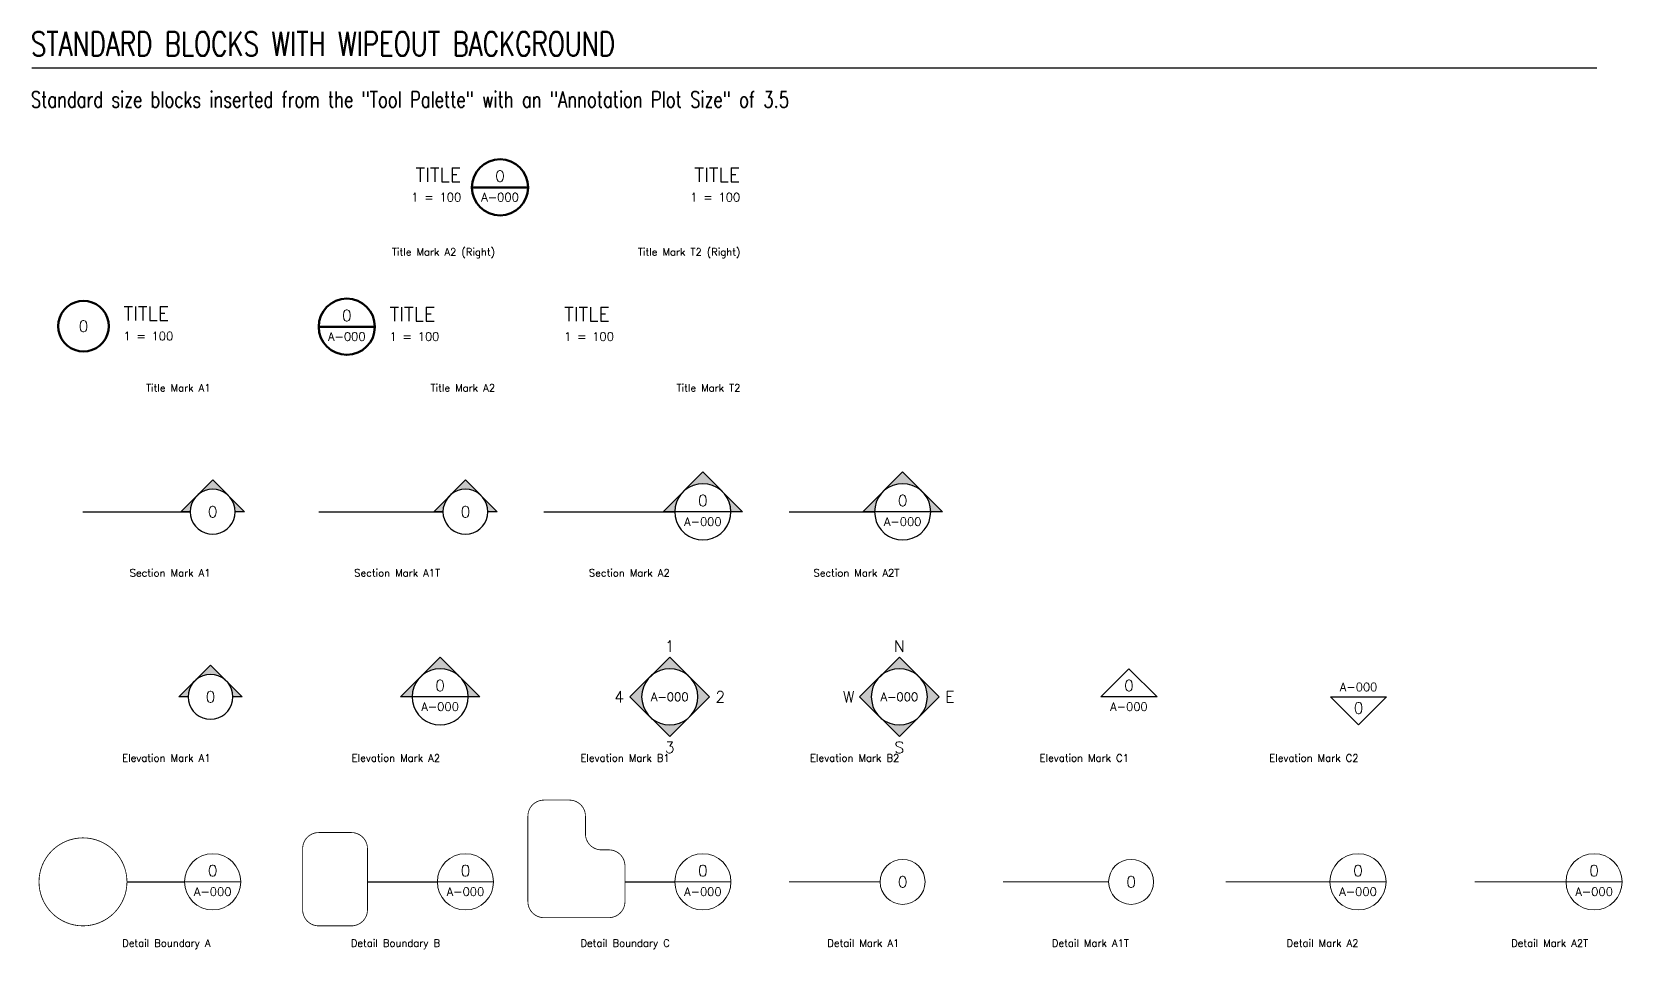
# Model space of a CAD drawing. Header units: millimetres. Extents: x -1452 to 198559, y -2095 to 85627.
# Drawn here: x 52644 to 102191, y 34068 to 62627 of the extents above; entities that cross this region are included whole.
import ezdxf
from ezdxf.enums import TextEntityAlignment as Align

# ---------------------------------------------------------------- set-up
doc = ezdxf.new("R2010")
doc.units = ezdxf.units.MM
doc.header["$LTSCALE"] = 0.5
doc.set_wipeout_variables(frame=1)
doc.linetypes.add('DASHED2', pattern=[9.525, 6.35, -3.175])
for name, color, linetype, lineweight in [('A010G', 213, 'Continuous', 50), ('A050A', 151, 'Continuous', 25), ('A060A', 191, 'Continuous', 25), ('Aec-Detail-Marks', 150, 'Continuous', 18)]:
    doc.layers.add(name, color=color, linetype=linetype, lineweight=lineweight)
doc.styles.add('Arch-Dim', font='romans.shx', dxfattribs={"width": 0.75})
doc.styles.add('RomanS', font='romans.shx')
doc.dimstyles.new('Aec-Arch-M-100', dxfattribs={"dimscale": 100, "dimtxt": 2.5, "dimasz": 1.5, "dimexe": 1.5, "dimexo": 1.5, "dimgap": 0.8, "dimtad": 1, "dimdec": 0, "dimzin": 3, "dimdsep": 46, "dimtxsty": 'Arch-Dim', "dimblk": 'ARCHTICK', "dimcen": 2.5, "dimazin": 2, "dimtfac": 0.75, "dimtdec": 0, "dimtix": 1, "dimtmove": 2, "dimatfit": 2, "dimfxl": 1, "dimtolj": 1, "dimtzin": 0, "dimarcsym": 0})

# ---------------------------------------------------------------- blocks, each defined once
blk = doc.blocks.new('_ArchTick')
at = {"color": 0, "linetype": 'ByBlock', "const_width": 0.15}
blk.add_lwpolyline([(-0.5, -0.5), (0.5, 0.5)], dxfattribs=at)
blk = doc.blocks.new('Anno_Detail_A2_wo')
at = {"color": 0, "linetype": 'ByBlock', "lineweight": -2}
blk.add_line((2.5, 0), (-2.5, 0), dxfattribs=at)
blk.add_circle((0, 0), 2.5, dxfattribs=at)
at = {"color": 0, "linetype": 'ByBlock', "lineweight": -2, "style": 'RomanS'}
blk.add_attdef('NUMBER', text='', height=1, dxfattribs=at).set_placement((0, 0.5), align=Align.CENTER)
blk.add_attdef('SHEET', text='', height=0.75, dxfattribs=at).set_placement((0, -0.5), align=Align.TOP_CENTER)
blk = doc.blocks.new('Anno_Detail_A1_wo')
at = {"color": 0, "linetype": 'ByBlock', "lineweight": -2}
blk.add_circle((0, 0), 2, dxfattribs=at)
at = {"color": 0, "linetype": 'ByBlock', "lineweight": -2, "style": 'RomanS'}
blk.add_attdef('NUMBER', text='', height=1, dxfattribs=at).set_placement((0, 0), align=Align.MIDDLE)
blk = doc.blocks.new('*U58')
at = {"layer": 'Aec-Detail-Marks'}
blk.add_lwpolyline([(0, 0, 0.0591, 0.0591, 0), (0, 0.16, 0, 0, 0)], format="xyseb", dxfattribs=at)
blk = doc.blocks.new('*U59')
at = {"layer": 'Aec-Detail-Marks'}
blk.add_lwpolyline([(0, 0, 0.0591, 0.0591, 0), (0, 0.16, 0, 0, 0)], format="xyseb", dxfattribs=at)
blk = doc.blocks.new('Anno_Elevation_A1_wo')
blk.add_wipeout([(2, 0), (1.97, 0.35), (1.88, 0.68), (1.73, 1), (1.53, 1.29), (1.29, 1.53), (1, 1.73), (0.68, 1.88), (0.35, 1.97), (0, 2), (-0.35, 1.97), (-0.68, 1.88), (-1, 1.73), (-1.29, 1.53), (-1.53, 1.29), (-1.73, 1), (-1.88, 0.68), (-1.97, 0.35), (-2, 0), (-1.97, -0.35), (-1.88, -0.68), (-1.73, -1), (-1.53, -1.29), (-1.29, -1.53), (-1, -1.73), (-0.68, -1.88), (-0.35, -1.97), (0, -2), (0.35, -1.97), (0.68, -1.88), (1, -1.73), (1.29, -1.53), (1.53, -1.29), (1.73, -1), (1.88, -0.68), (1.97, -0.35)])
blk.add_lwpolyline([(2, 0), (1.97, 0.35), (1.88, 0.68), (1.73, 1), (1.53, 1.29), (1.29, 1.53), (1, 1.73), (0.68, 1.88), (0.35, 1.97), (0, 2), (-0.35, 1.97), (-0.68, 1.88), (-1, 1.73), (-1.29, 1.53), (-1.53, 1.29), (-1.73, 1), (-1.88, 0.68), (-1.97, 0.35), (-2, 0), (-1.97, -0.35), (-1.88, -0.68), (-1.73, -1), (-1.53, -1.29), (-1.29, -1.53), (-1, -1.73), (-0.68, -1.88), (-0.35, -1.97), (0, -2), (0.35, -1.97), (0.68, -1.88), (1, -1.73), (1.29, -1.53), (1.53, -1.29), (1.73, -1), (1.88, -0.68), (1.97, -0.35)], close=True)
at = {"color": 0, "linetype": 'ByBlock', "lineweight": -2, "style": 'RomanS'}
blk.add_attdef('NUMBER', text='', height=1, dxfattribs=at).set_placement((0, 0), align=Align.MIDDLE)
blk = doc.blocks.new('Anno_Arrow_A1')
at = {"linetype": 'ByBlock', "lineweight": -2}
h = blk.add_hatch(color=0, dxfattribs=at)
h.paths.add_polyline_path([(-1.41, 1.41), (-2.83, 0), (-2, 0, -0.198912)])
h.paths.add_polyline_path([(0, 2.83), (-1.41, 1.41, -0.414214), (1.41, 1.41)])
h.paths.add_polyline_path([(1.9, 0.93), (1.8, 0.88, -0.114349), (2, 0), (2.83, 0)])
h.paths.add_polyline_path([(1.41, 1.41, -0.082683), (1.8, 0.88), (1.9, 0.93)])
at = {"color": 0, "linetype": 'ByBlock', "lineweight": -2}
blk.add_lwpolyline([(-2, 0), (-2.83, 0), (0, 2.83), (2.83, 0), (2, 0)], dxfattribs=at)
blk = doc.blocks.new('Anno_Elevation_A2_wo')
blk.add_wipeout([(2.5, 0), (2.46, 0.43), (2.35, 0.86), (2.17, 1.25), (1.92, 1.61), (1.61, 1.92), (1.25, 2.17), (0.86, 2.35), (0.43, 2.46), (0, 2.5), (-0.43, 2.46), (-0.86, 2.35), (-1.25, 2.17), (-1.61, 1.92), (-1.92, 1.61), (-2.17, 1.25), (-2.35, 0.86), (-2.46, 0.43), (-2.5, 0), (-2.46, -0.43), (-2.35, -0.86), (-2.17, -1.25), (-1.92, -1.61), (-1.61, -1.92), (-1.25, -2.17), (-0.86, -2.35), (-0.43, -2.46), (0, -2.5), (0.43, -2.46), (0.86, -2.35), (1.25, -2.17), (1.61, -1.92), (1.92, -1.61), (2.17, -1.25), (2.35, -0.86), (2.46, -0.43)])
at = {"color": 0, "linetype": 'ByBlock', "lineweight": -2}
blk.add_line((2.5, 0), (-2.5, 0), dxfattribs=at)
blk.add_lwpolyline([(2.5, 0), (2.46, 0.43), (2.35, 0.86), (2.17, 1.25), (1.92, 1.61), (1.61, 1.92), (1.25, 2.17), (0.86, 2.35), (0.43, 2.46), (0, 2.5), (-0.43, 2.46), (-0.86, 2.35), (-1.25, 2.17), (-1.61, 1.92), (-1.92, 1.61), (-2.17, 1.25), (-2.35, 0.86), (-2.46, 0.43), (-2.5, 0), (-2.46, -0.43), (-2.35, -0.86), (-2.17, -1.25), (-1.92, -1.61), (-1.61, -1.92), (-1.25, -2.17), (-0.86, -2.35), (-0.43, -2.46), (0, -2.5), (0.43, -2.46), (0.86, -2.35), (1.25, -2.17), (1.61, -1.92), (1.92, -1.61), (2.17, -1.25), (2.35, -0.86), (2.46, -0.43)], close=True)
at = {"color": 0, "linetype": 'ByBlock', "lineweight": -2, "style": 'RomanS'}
blk.add_attdef('NUMBER', text='', height=1, dxfattribs=at).set_placement((0, 0.5), align=Align.CENTER)
blk.add_attdef('SHEET', text='', height=0.75, dxfattribs=at).set_placement((0, -0.5), align=Align.TOP_CENTER)
blk = doc.blocks.new('Anno_Arrow_A2')
at = {"linetype": 'ByBlock', "lineweight": -2}
h = blk.add_hatch(color=0, dxfattribs=at)
h.paths.add_polyline_path([(-1.77, 1.77), (-3.54, 0), (-2.5, 0, -0.198912)])
h.paths.add_polyline_path([(0, 3.54), (-1.77, 1.77, -0.414214), (1.77, 1.77)])
h.paths.add_polyline_path([(2.37, 1.16), (2.25, 1.1, -0.114349), (2.5, 0), (3.54, 0)])
h.paths.add_polyline_path([(1.77, 1.77, -0.082683), (2.25, 1.1), (2.37, 1.16)])
at = {"color": 0, "linetype": 'ByBlock', "lineweight": -2}
blk.add_lwpolyline([(-2.5, 0), (-3.54, 0), (0, 3.54), (3.54, 0), (2.5, 0)], dxfattribs=at)
blk = doc.blocks.new('Anno_Elevation_B1_wo')
blk.add_wipeout([(2.5, 0), (2.46, 0.43), (2.35, 0.86), (2.17, 1.25), (1.92, 1.61), (1.61, 1.92), (1.25, 2.17), (0.86, 2.35), (0.43, 2.46), (0, 2.5), (-0.43, 2.46), (-0.86, 2.35), (-1.25, 2.17), (-1.61, 1.92), (-1.92, 1.61), (-2.17, 1.25), (-2.35, 0.86), (-2.46, 0.43), (-2.5, 0), (-2.46, -0.43), (-2.35, -0.86), (-2.17, -1.25), (-1.92, -1.61), (-1.61, -1.92), (-1.25, -2.17), (-0.86, -2.35), (-0.43, -2.46), (0, -2.5), (0.43, -2.46), (0.86, -2.35), (1.25, -2.17), (1.61, -1.92), (1.92, -1.61), (2.17, -1.25), (2.35, -0.86), (2.46, -0.43)])
at = {"color": 0, "linetype": 'ByBlock', "lineweight": -2}
blk.add_lwpolyline([(-3.54, 0), (0, 3.54), (3.54, 0), (0, -3.54)], close=True, dxfattribs=at)
blk.add_lwpolyline([(2.5, 0), (2.46, 0.43), (2.35, 0.86), (2.17, 1.25), (1.92, 1.61), (1.61, 1.92), (1.25, 2.17), (0.86, 2.35), (0.43, 2.46), (0, 2.5), (-0.43, 2.46), (-0.86, 2.35), (-1.25, 2.17), (-1.61, 1.92), (-1.92, 1.61), (-2.17, 1.25), (-2.35, 0.86), (-2.46, 0.43), (-2.5, 0), (-2.46, -0.43), (-2.35, -0.86), (-2.17, -1.25), (-1.92, -1.61), (-1.61, -1.92), (-1.25, -2.17), (-0.86, -2.35), (-0.43, -2.46), (0, -2.5), (0.43, -2.46), (0.86, -2.35), (1.25, -2.17), (1.61, -1.92), (1.92, -1.61), (2.17, -1.25), (2.35, -0.86), (2.46, -0.43)], close=True)
at = {"color": 0, "linetype": 'ByBlock', "lineweight": -2, "style": 'RomanS'}
blk.add_attdef('SHEET', text='', height=0.75, dxfattribs=at).set_placement((0, 0), align=Align.MIDDLE)
blk = doc.blocks.new('Anno_Arrow_1234')
at = {"linetype": 'ByBlock', "lineweight": -2}
blk.add_hatch(color=0, dxfattribs=at).paths.add_polyline_path([(0, 3.54), (-1.77, 1.77, -0.198912), (0, 2.5, -0.198912), (1.77, 1.77)])
at = {"color": 0, "linetype": 'ByBlock', "lineweight": -2, "style": 'RomanS'}
blk.add_attdef('NUMBER', text='', height=1, dxfattribs=at).set_placement((0, 4.5), align=Align.MIDDLE)
blk = doc.blocks.new('Anno_Arrow_NESW')
at = {"linetype": 'ByBlock', "lineweight": -2}
blk.add_hatch(color=0, dxfattribs=at).paths.add_polyline_path([(0, 3.54), (-1.77, 1.77, -0.198912), (0, 2.5, -0.198912), (1.77, 1.77)])
at = {"color": 0, "linetype": 'ByBlock', "lineweight": -2, "style": 'RomanS'}
blk.add_attdef('NUMBER', text='', height=1, dxfattribs=at).set_placement((0, 4.5), align=Align.MIDDLE)
blk = doc.blocks.new('Anno_Elevation_C1_wo')
at = {"color": 0, "linetype": 'ByBlock'}
blk.add_wipeout([(0, 0), (-2.5, 0), (0, 2.5), (2.5, 0)], dxfattribs=at)
at = {"color": 0, "linetype": 'ByBlock', "lineweight": -2}
blk.add_lwpolyline([(0, 0), (-2.5, 0), (0, 2.5), (2.5, 0), (0, 0)], close=True, dxfattribs=at)
at = {"color": 0, "linetype": 'ByBlock', "lineweight": -2, "style": 'RomanS'}
blk.add_attdef('NUMBER', text='', height=1, dxfattribs=at).set_placement((0, 0.5), align=Align.CENTER)
blk.add_attdef('SHEET', text='', height=0.75, dxfattribs=at).set_placement((0, -0.5), align=Align.TOP_CENTER)
blk = doc.blocks.new('Anno_Elevation_C2_wo')
at = {"color": 0, "linetype": 'ByBlock', "lineweight": -2}
blk.add_lwpolyline([(0, 0), (-2.5, 0), (0, 2.5), (2.5, 0), (0, 0)], close=True, dxfattribs=at)
at = {"color": 0, "linetype": 'ByBlock', "lineweight": -2, "style": 'RomanS'}
blk.add_attdef('NUMBER', text='', height=1, rotation=180, dxfattribs=at).set_placement((0, 0.5), align=Align.TOP_CENTER)
blk.add_attdef('SHEET', text='', height=0.75, rotation=180, dxfattribs=at).set_placement((0, -0.5), align=Align.CENTER)
blk = doc.blocks.new('Anno_Section_A1_wo')
blk.add_wipeout([(2, 0), (1.97, 0.35), (1.88, 0.68), (1.73, 1), (1.53, 1.29), (1.29, 1.53), (1, 1.73), (0.68, 1.88), (0.35, 1.97), (0, 2), (-0.35, 1.97), (-0.68, 1.88), (-1, 1.73), (-1.29, 1.53), (-1.53, 1.29), (-1.73, 1), (-1.88, 0.68), (-1.97, 0.35), (-2, 0), (-1.97, -0.35), (-1.88, -0.68), (-1.73, -1), (-1.53, -1.29), (-1.29, -1.53), (-1, -1.73), (-0.68, -1.88), (-0.35, -1.97), (0, -2), (0.35, -1.97), (0.68, -1.88), (1, -1.73), (1.29, -1.53), (1.53, -1.29), (1.73, -1), (1.88, -0.68), (1.97, -0.35)])
blk.add_lwpolyline([(2, 0), (1.97, 0.35), (1.88, 0.68), (1.73, 1), (1.53, 1.29), (1.29, 1.53), (1, 1.73), (0.68, 1.88), (0.35, 1.97), (0, 2), (-0.35, 1.97), (-0.68, 1.88), (-1, 1.73), (-1.29, 1.53), (-1.53, 1.29), (-1.73, 1), (-1.88, 0.68), (-1.97, 0.35), (-2, 0), (-1.97, -0.35), (-1.88, -0.68), (-1.73, -1), (-1.53, -1.29), (-1.29, -1.53), (-1, -1.73), (-0.68, -1.88), (-0.35, -1.97), (0, -2), (0.35, -1.97), (0.68, -1.88), (1, -1.73), (1.29, -1.53), (1.53, -1.29), (1.73, -1), (1.88, -0.68), (1.97, -0.35)], close=True)
at = {"color": 0, "linetype": 'ByBlock', "lineweight": -2, "style": 'RomanS'}
blk.add_attdef('NUMBER', text='', height=1, dxfattribs=at).set_placement((0, 0), align=Align.MIDDLE)
blk = doc.blocks.new('*U60')
at = {"layer": 'A060A'}
blk.add_lwpolyline([(0, 0, 0.0591, 0.0591, 0), (0, 0.16, 0, 0, 0)], format="xyseb", dxfattribs=at)
blk = doc.blocks.new('Anno_Section_A2_wo')
blk.add_wipeout([(2.5, 0), (2.46, 0.43), (2.35, 0.86), (2.17, 1.25), (1.92, 1.61), (1.61, 1.92), (1.25, 2.17), (0.86, 2.35), (0.43, 2.46), (0, 2.5), (-0.43, 2.46), (-0.86, 2.35), (-1.25, 2.17), (-1.61, 1.92), (-1.92, 1.61), (-2.17, 1.25), (-2.35, 0.86), (-2.46, 0.43), (-2.5, 0), (-2.46, -0.43), (-2.35, -0.86), (-2.17, -1.25), (-1.92, -1.61), (-1.61, -1.92), (-1.25, -2.17), (-0.86, -2.35), (-0.43, -2.46), (0, -2.5), (0.43, -2.46), (0.86, -2.35), (1.25, -2.17), (1.61, -1.92), (1.92, -1.61), (2.17, -1.25), (2.35, -0.86), (2.46, -0.43)])
at = {"color": 0, "linetype": 'ByBlock', "lineweight": -2}
blk.add_line((2.5, 0), (-2.5, 0), dxfattribs=at)
blk.add_lwpolyline([(2.5, 0), (2.46, 0.43), (2.35, 0.86), (2.17, 1.25), (1.92, 1.61), (1.61, 1.92), (1.25, 2.17), (0.86, 2.35), (0.43, 2.46), (0, 2.5), (-0.43, 2.46), (-0.86, 2.35), (-1.25, 2.17), (-1.61, 1.92), (-1.92, 1.61), (-2.17, 1.25), (-2.35, 0.86), (-2.46, 0.43), (-2.5, 0), (-2.46, -0.43), (-2.35, -0.86), (-2.17, -1.25), (-1.92, -1.61), (-1.61, -1.92), (-1.25, -2.17), (-0.86, -2.35), (-0.43, -2.46), (0, -2.5), (0.43, -2.46), (0.86, -2.35), (1.25, -2.17), (1.61, -1.92), (1.92, -1.61), (2.17, -1.25), (2.35, -0.86), (2.46, -0.43)], close=True)
at = {"color": 0, "linetype": 'ByBlock', "lineweight": -2, "style": 'RomanS'}
blk.add_attdef('NUMBER', text='', height=1, dxfattribs=at).set_placement((0, 0.5), align=Align.CENTER)
blk.add_attdef('SHEET', text='', height=0.75, dxfattribs=at).set_placement((0, -0.5), align=Align.TOP_CENTER)
blk = doc.blocks.new('*U61')
at = {"layer": 'A060A'}
blk.add_lwpolyline([(0, 0, 0.0591, 0.0591, 0), (0, 0.16, 0, 0, 0)], format="xyseb", dxfattribs=at)
blk = doc.blocks.new('*U62')
at = {"layer": 'A010G'}
blk.add_lwpolyline([(7.88, 0, 0.0197, 0.0197, 0), (40.25, 0, 0.000197, 0.000197, 0)], format="xyseb", dxfattribs=at)
blk = doc.blocks.new('Anno_Title_A1_wo')
blk.add_wipeout([(2.25, 0), (2.22, 0.39), (2.11, 0.77), (1.95, 1.12), (1.72, 1.45), (1.45, 1.72), (1.12, 1.95), (0.77, 2.11), (0.39, 2.22), (0, 2.25), (-0.39, 2.22), (-0.77, 2.11), (-1.13, 1.95), (-1.45, 1.72), (-1.72, 1.45), (-1.95, 1.12), (-2.11, 0.77), (-2.22, 0.39), (-2.25, 0), (-2.22, -0.39), (-2.11, -0.77), (-1.95, -1.13), (-1.72, -1.45), (-1.45, -1.72), (-1.13, -1.95), (-0.77, -2.11), (-0.39, -2.22), (0, -2.25), (0.39, -2.22), (0.77, -2.11), (1.12, -1.95), (1.45, -1.72), (1.72, -1.45), (1.95, -1.13), (2.11, -0.77), (2.22, -0.39)])
blk.add_lwpolyline([(2.25, 0), (2.22, 0.39), (2.11, 0.77), (1.95, 1.12), (1.72, 1.45), (1.45, 1.72), (1.12, 1.95), (0.77, 2.11), (0.39, 2.22), (0, 2.25), (-0.39, 2.22), (-0.77, 2.11), (-1.13, 1.95), (-1.45, 1.72), (-1.72, 1.45), (-1.95, 1.12), (-2.11, 0.77), (-2.22, 0.39), (-2.25, 0), (-2.22, -0.39), (-2.11, -0.77), (-1.95, -1.13), (-1.72, -1.45), (-1.45, -1.72), (-1.13, -1.95), (-0.77, -2.11), (-0.39, -2.22), (0, -2.25), (0.39, -2.22), (0.77, -2.11), (1.12, -1.95), (1.45, -1.72), (1.72, -1.45), (1.95, -1.13), (2.11, -0.77), (2.22, -0.39)], close=True)
at = {"color": 0, "linetype": 'ByBlock', "lineweight": -2, "style": 'RomanS'}
blk.add_attdef('NUMBER', text='', height=1, dxfattribs=at).set_placement((0, 0), align=Align.MIDDLE)
blk = doc.blocks.new('Anno_Title_T1')
at = {"color": 0, "linetype": 'ByBlock', "lineweight": -2, "style": 'RomanS'}
blk.add_attdef('TITLE', (2.71, 0.5), '', height=1.25, dxfattribs=at)
blk.add_attdef('SCALE', text='', height=0.75, dxfattribs=at).set_placement((2.71, -0.5), align=Align.TOP_LEFT)
blk = doc.blocks.new('*U63')
at = {"layer": 'A010G'}
blk.add_lwpolyline([(8.75, 0, 0.0197, 0.0197, 0), (41.89, 0, 0.000197, 0.000197, 0)], format="xyseb", dxfattribs=at)
blk = doc.blocks.new('Anno_Title_A2_wo')
at = {"color": 0, "linetype": 'ByBlock', "lineweight": -2}
blk.add_line((2.5, 0), (-2.5, 0), dxfattribs=at)
blk.add_circle((0, 0), 2.5)
at = {"color": 0, "linetype": 'ByBlock', "lineweight": -2, "style": 'RomanS'}
blk.add_attdef('NUMBER', text='', height=1, dxfattribs=at).set_placement((0, 0.5), align=Align.CENTER)
blk.add_attdef('SHEET', text='', height=0.75, dxfattribs=at).set_placement((0, -0.5), align=Align.TOP_CENTER)
blk = doc.blocks.new('*U64')
at = {"layer": 'A010G'}
blk.add_lwpolyline([(0, 0, 0.0197, 0.0197, 0), (55.62, 0, 0.000197, 0.000197, 0)], format="xyseb", dxfattribs=at)
blk = doc.blocks.new('Anno_Title_T2')
at = {"color": 0, "linetype": 'ByBlock', "lineweight": -2, "style": 'RomanS'}
blk.add_attdef('TITLE', (0, 0.5), '', height=1.25, dxfattribs=at)
blk.add_attdef('SCALE', text='', height=0.75, dxfattribs=at).set_placement((0, -0.5), align=Align.TOP_LEFT)
blk = doc.blocks.new('*U65')
at = {"layer": 'A010G'}
blk.add_lwpolyline([(0, 0, 0.0197, 0.0197, 0), (55.62, 0, 0.000197, 0.000197, 0)], format="xyseb", dxfattribs=at)
blk = doc.blocks.new('Anno_Title_T2 (Right)')
at = {"color": 0, "linetype": 'ByBlock', "lineweight": -2, "style": 'RomanS'}
blk.add_attdef('TITLE', text='', height=1.25, dxfattribs=at).set_placement((-0.22, 0.5), align=Align.RIGHT)
blk.add_attdef('SCALE', text='', height=0.75, dxfattribs=at).set_placement((-0.22, -0.5), align=Align.TOP_RIGHT)
blk = doc.blocks.new('*U66')
at = {"layer": 'A010G'}
blk.add_lwpolyline([(0, 0, 0.0197, 0.0197, 0), (40.37, 0, 0.000197, 0.000197, 0)], format="xyseb", dxfattribs=at)
blk = doc.blocks.new('Anno_Title_T1 (Right)')
at = {"color": 0, "linetype": 'ByBlock', "lineweight": -2, "style": 'RomanS'}
blk.add_attdef('TITLE', text='', height=1.25, dxfattribs=at).set_placement((-0.96, 0.5), align=Align.RIGHT)
blk.add_attdef('SCALE', text='', height=0.75, dxfattribs=at).set_placement((-0.96, -0.5), align=Align.TOP_RIGHT)

msp = doc.modelspace()

# ---------------------------------------------------------------- linework, layer by layer
msp.add_lwpolyline([(52644, 61507), (101404, 61507)])
at = {"layer": 'A060A'}
for points in [[(54238, 47685), (57579, 47685)], [(68599, 47685), (72675, 47685)]]:
    msp.add_lwpolyline(points, dxfattribs=at)
at = {"layer": 'Aec-Detail-Marks', "linetype": 'DASHED2', "const_width": 25, "flags": 128}
for points in [[(68099, 35549, 0.414214), (68599, 35049), (70623, 35049, 0.414214), (71123, 35549), (71123, 36659, 0.414214), (70623, 37159), (70392, 37159, -0.414214), (69892, 37659), (69892, 38209, 0.414214), (69392, 38709), (68599, 38709, 0.414214), (68099, 38209)], [(61082, 35293, 0.414214), (61582, 34793), (62601, 34793, 0.414214), (63101, 35293), (63101, 37198, 0.414214), (62601, 37698), (61582, 37698, 0.414214), (61082, 37198)], [(55608, 36163, 1), (52868, 36163, 1)]]:
    msp.add_lwpolyline(points, format="xyb", close=True, dxfattribs=at)
at = {"layer": 'Aec-Detail-Marks'}
for points in [[(76238, 36163), (79074, 36163)], [(82901, 36163), (86192, 36163)], [(89845, 36163), (93086, 36163)], [(97605, 36163), (100441, 36163)]]:
    msp.add_lwpolyline(points, dxfattribs=at)

# ---------------------------------------------------------------- block references
at = {"layer": 'A010G'}
ref = msp.add_blockref('Anno_Title_A2_wo', (67231, 57785), dxfattribs=dict(at, xscale=350, yscale=350, zscale=350))
ref.add_attrib('NUMBER', '0', dxfattribs={"layer": '0', "color": 0, "linetype": 'ByBlock', "lineweight": -2, "height": 350, "style": 'Arch-Dim'}).set_placement((67231, 57960), align=Align.CENTER)
ref.add_attrib('SHEET', 'A-000', dxfattribs={"layer": '0', "color": 0, "linetype": 'ByBlock', "lineweight": -2, "height": 262.5, "style": 'Arch-Dim'}).set_placement((67231, 57610), align=Align.TOP_CENTER)
ref = msp.add_blockref('Anno_Title_T1 (Right)', (66356, 57785), dxfattribs=dict(at, xscale=350, yscale=350, zscale=350))
ref.add_attrib('SCALE', '1 = 100', dxfattribs={"layer": '0', "color": 0, "linetype": 'ByBlock', "lineweight": -2, "height": 262.5, "style": 'Arch-Dim'}).set_placement((66021, 57610), align=Align.TOP_RIGHT)
ref.add_attrib('TITLE', 'TITLE', dxfattribs={"layer": '0', "color": 0, "linetype": 'ByBlock', "lineweight": -2, "height": 437.5, "style": 'Arch-Dim'}).set_placement((66021, 57960), align=Align.RIGHT)
ref = msp.add_blockref('Anno_Title_T2 (Right)', (74787, 57785), dxfattribs=dict(at, xscale=350, yscale=350, zscale=350))
ref.add_attrib('TITLE', 'TITLE', dxfattribs={"layer": '0', "color": 0, "linetype": 'ByBlock', "lineweight": -2, "height": 437.5, "style": 'Arch-Dim'}).set_placement((74711, 57960), align=Align.RIGHT)
ref.add_attrib('SCALE', '1 = 100', dxfattribs={"layer": '0', "color": 0, "linetype": 'ByBlock', "lineweight": -2, "height": 262.5, "style": 'Arch-Dim'}).set_placement((74711, 57610), align=Align.TOP_RIGHT)
at = {"layer": 'A010G', "yscale": 100, "zscale": 100}
for name, p, xscale in [('*U66', (66356, 57785), -100), ('*U65', (74787, 57785), -100), ('*U62', (54253, 53461), 100), ('*U63', (62457, 53446), 100), ('*U64', (69226, 53446), 100)]:
    msp.add_blockref(name, p, dxfattribs=dict(at, xscale=xscale))
at = {"layer": 'A010G'}
ref = msp.add_blockref('Anno_Title_T1', (55041, 53461), dxfattribs=dict(at, xscale=350, yscale=350, zscale=350))
ref.add_attrib('SCALE', '1 = 100', dxfattribs={"layer": '0', "color": 0, "linetype": 'ByBlock', "lineweight": -2, "height": 262.5, "style": 'Arch-Dim'}).set_placement((55498, 53286), align=Align.TOP_LEFT)
ref.add_attrib('TITLE', 'TITLE', (55498, 53636), dxfattribs={"layer": '0', "color": 0, "linetype": 'ByBlock', "lineweight": -2, "height": 437.5, "style": 'Arch-Dim'})
ref = msp.add_blockref('Anno_Title_A2_wo', (62457, 53446), dxfattribs=dict(at, xscale=350, yscale=350, zscale=350))
ref.add_attrib('NUMBER', '0', dxfattribs={"layer": '0', "color": 0, "linetype": 'ByBlock', "lineweight": -2, "height": 350, "style": 'Arch-Dim'}).set_placement((62457, 53621), align=Align.CENTER)
ref.add_attrib('SHEET', 'A-000', dxfattribs={"layer": '0', "color": 0, "linetype": 'ByBlock', "lineweight": -2, "height": 262.5, "style": 'Arch-Dim'}).set_placement((62457, 53271), align=Align.TOP_CENTER)
ref = msp.add_blockref('Anno_Title_T1', (63332, 53446), dxfattribs=dict(at, xscale=350, yscale=350, zscale=350))
ref.add_attrib('SCALE', '1 = 100', dxfattribs={"layer": '0', "color": 0, "linetype": 'ByBlock', "lineweight": -2, "height": 262.5, "style": 'Arch-Dim'}).set_placement((63789, 53271), align=Align.TOP_LEFT)
ref.add_attrib('TITLE', 'TITLE', (63789, 53621), dxfattribs={"layer": '0', "color": 0, "linetype": 'ByBlock', "lineweight": -2, "height": 437.5, "style": 'Arch-Dim'})
ref = msp.add_blockref('Anno_Title_T2', (69226, 53446), dxfattribs=dict(at, xscale=350, yscale=350, zscale=350))
ref.add_attrib('TITLE', 'TITLE', (69226, 53621), dxfattribs={"layer": '0', "color": 0, "linetype": 'ByBlock', "lineweight": -2, "height": 437.5, "style": 'Arch-Dim'})
ref.add_attrib('SCALE', '1 = 100', dxfattribs={"layer": '0', "color": 0, "linetype": 'ByBlock', "lineweight": -2, "height": 262.5, "style": 'Arch-Dim'}).set_placement((69226, 53271), align=Align.TOP_LEFT)
at = {"layer": 'A050A'}
ref = msp.add_blockref('Anno_Elevation_B1_wo', (72518, 41924), dxfattribs=dict(at, xscale=350, yscale=350, zscale=350))
ref.add_attrib('SHEET', 'A-000', dxfattribs={"layer": '0', "color": 0, "linetype": 'ByBlock', "lineweight": -2, "height": 262.5, "style": 'Arch-Dim'}).set_placement((72518, 41924), align=Align.MIDDLE)
ref = msp.add_blockref('Anno_Elevation_B1_wo', (79671, 41924), dxfattribs=dict(at, xscale=350, yscale=350, zscale=350))
ref.add_attrib('SHEET', 'A-000', dxfattribs={"layer": '0', "color": 0, "linetype": 'ByBlock', "lineweight": -2, "height": 262.5, "style": 'Arch-Dim'}).set_placement((79671, 41924), align=Align.MIDDLE)
ref = msp.add_blockref('Anno_Elevation_A1_wo', (58211, 41924), dxfattribs=dict(at, xscale=350.0000000000002, yscale=350.0000000000002, zscale=350.0000000000002))
ref.add_attrib('NUMBER', '0', dxfattribs={"layer": '0', "color": 0, "linetype": 'ByBlock', "lineweight": -2, "height": 350, "style": 'Arch-Dim'}).set_placement((58211, 41924), align=Align.MIDDLE)
ref = msp.add_blockref('Anno_Elevation_A2_wo', (65364, 41924), dxfattribs=dict(at, xscale=350, yscale=350, zscale=350))
ref.add_attrib('SHEET', 'A-000', dxfattribs={"layer": '0', "color": 0, "linetype": 'ByBlock', "lineweight": -2, "height": 262.5, "style": 'Arch-Dim'}).set_placement((65364, 41749), align=Align.TOP_CENTER)
ref.add_attrib('NUMBER', '0', dxfattribs={"layer": '0', "color": 0, "linetype": 'ByBlock', "lineweight": -2, "height": 350, "style": 'Arch-Dim'}).set_placement((65364, 42099), align=Align.CENTER)
ref = msp.add_blockref('Anno_Elevation_C1_wo', (86824, 41924), dxfattribs=dict(at, xscale=350, yscale=350, zscale=350))
ref.add_attrib('NUMBER', '0', dxfattribs={"layer": '0', "color": 0, "linetype": 'ByBlock', "lineweight": -2, "height": 350, "style": 'Arch-Dim'}).set_placement((86824, 42099), align=Align.CENTER)
ref.add_attrib('SHEET', 'A-000', dxfattribs={"layer": '0', "color": 0, "linetype": 'ByBlock', "lineweight": -2, "height": 262.5, "style": 'Arch-Dim'}).set_placement((86824, 41749), align=Align.TOP_CENTER)
ref = msp.add_blockref('Anno_Elevation_C2_wo', (93978, 41924), dxfattribs=dict(at, xscale=350, yscale=350, zscale=350, rotation=180))
ref.add_attrib('SHEET', 'A-000', dxfattribs={"layer": '0', "color": 0, "linetype": 'ByBlock', "lineweight": -2, "height": 262.5, "style": 'Arch-Dim'}).set_placement((93978, 42099), align=Align.CENTER)
ref.add_attrib('NUMBER', '0', dxfattribs={"layer": '0', "color": 0, "linetype": 'ByBlock', "lineweight": -2, "height": 350, "style": 'Arch-Dim'}).set_placement((93978, 41749), align=Align.TOP_CENTER)
at = {"layer": 'A060A'}
ref = msp.add_blockref('Anno_Section_A2_wo', (79774, 47685), dxfattribs=dict(at, xscale=350, yscale=350, zscale=350))
ref.add_attrib('SHEET', 'A-000', dxfattribs={"layer": '0', "color": 0, "linetype": 'ByBlock', "lineweight": -2, "height": 262.5, "style": 'Arch-Dim'}).set_placement((79774, 47510), align=Align.TOP_CENTER)
ref.add_attrib('NUMBER', '0', dxfattribs={"layer": '0', "color": 0, "linetype": 'ByBlock', "lineweight": -2, "height": 350, "style": 'Arch-Dim'}).set_placement((79774, 47860), align=Align.CENTER)
ref = msp.add_blockref('Anno_Section_A1_wo', (66154, 47685), dxfattribs=dict(at, xscale=350, yscale=350, zscale=350))
ref.add_attrib('NUMBER', '0', dxfattribs={"layer": '0', "color": 0, "linetype": 'ByBlock', "lineweight": -2, "height": 350, "style": 'Arch-Dim'}).set_placement((66154, 47685), align=Align.MIDDLE)
at = {"layer": 'A060A', "xscale": 100, "yscale": 100, "zscale": 100}
for name, p in [('*U60', (61582, 47685)), ('*U61', (76238, 47685))]:
    msp.add_blockref(name, p, dxfattribs=at)
at = {"layer": 'Aec-Detail-Marks'}
ref = msp.add_blockref('Anno_Detail_A2_wo', (58279, 36163), dxfattribs=dict(at, xscale=350, yscale=350, zscale=350))
ref.add_attrib('NUMBER', '0', dxfattribs={"layer": '0', "color": 0, "linetype": 'ByBlock', "lineweight": -2, "height": 350, "style": 'Arch-Dim'}).set_placement((58279, 36338), align=Align.CENTER)
ref.add_attrib('SHEET', 'A-000', dxfattribs={"layer": '0', "color": 0, "linetype": 'ByBlock', "lineweight": -2, "height": 262.5, "style": 'Arch-Dim'}).set_placement((58279, 35988), align=Align.TOP_CENTER)
ref = msp.add_blockref('Anno_Detail_A2_wo', (66154, 36163), dxfattribs=dict(at, xscale=350, yscale=350, zscale=350))
ref.add_attrib('NUMBER', '0', dxfattribs={"layer": '0', "color": 0, "linetype": 'ByBlock', "lineweight": -2, "height": 350, "style": 'Arch-Dim'}).set_placement((66154, 36338), align=Align.CENTER)
ref.add_attrib('SHEET', 'A-000', dxfattribs={"layer": '0', "color": 0, "linetype": 'ByBlock', "lineweight": -2, "height": 262.5, "style": 'Arch-Dim'}).set_placement((66154, 35988), align=Align.TOP_CENTER)
ref = msp.add_blockref('Anno_Detail_A2_wo', (73550, 36163), dxfattribs=dict(at, xscale=350, yscale=350, zscale=350))
ref.add_attrib('NUMBER', '0', dxfattribs={"layer": '0', "color": 0, "linetype": 'ByBlock', "lineweight": -2, "height": 350, "style": 'Arch-Dim'}).set_placement((73550, 36338), align=Align.CENTER)
ref.add_attrib('SHEET', 'A-000', dxfattribs={"layer": '0', "color": 0, "linetype": 'ByBlock', "lineweight": -2, "height": 262.5, "style": 'Arch-Dim'}).set_placement((73550, 35988), align=Align.TOP_CENTER)
ref = msp.add_blockref('Anno_Detail_A1_wo', (79774, 36163), dxfattribs=dict(at, xscale=350, yscale=350, zscale=350))
ref.add_attrib('NUMBER', '0', dxfattribs={"layer": '0', "color": 0, "linetype": 'ByBlock', "lineweight": -2, "height": 350, "style": 'Arch-Dim'}).set_placement((79774, 36163), align=Align.MIDDLE)
ref = msp.add_blockref('Anno_Detail_A1_wo', (86892, 36163), dxfattribs=dict(at, xscale=350, yscale=350, zscale=350))
ref.add_attrib('NUMBER', '0', dxfattribs={"layer": '0', "color": 0, "linetype": 'ByBlock', "lineweight": -2, "height": 350, "style": 'Arch-Dim'}).set_placement((86892, 36163), align=Align.MIDDLE)
ref = msp.add_blockref('Anno_Detail_A2_wo', (93961, 36163), dxfattribs=dict(at, xscale=350, yscale=350, zscale=350))
ref.add_attrib('NUMBER', '0', dxfattribs={"layer": '0', "color": 0, "linetype": 'ByBlock', "lineweight": -2, "height": 350, "style": 'Arch-Dim'}).set_placement((93961, 36338), align=Align.CENTER)
ref.add_attrib('SHEET', 'A-000', dxfattribs={"layer": '0', "color": 0, "linetype": 'ByBlock', "lineweight": -2, "height": 262.5, "style": 'Arch-Dim'}).set_placement((93961, 35988), align=Align.TOP_CENTER)
ref = msp.add_blockref('Anno_Detail_A2_wo', (101316, 36163), dxfattribs=dict(at, xscale=350, yscale=350, zscale=350))
ref.add_attrib('NUMBER', '0', dxfattribs={"layer": '0', "color": 0, "linetype": 'ByBlock', "lineweight": -2, "height": 350, "style": 'Arch-Dim'}).set_placement((101316, 36338), align=Align.CENTER)
ref.add_attrib('SHEET', 'A-000', dxfattribs={"layer": '0', "color": 0, "linetype": 'ByBlock', "lineweight": -2, "height": 262.5, "style": 'Arch-Dim'}).set_placement((101316, 35988), align=Align.TOP_CENTER)
at = {"layer": 'Aec-Detail-Marks', "xscale": 100, "yscale": 100, "zscale": 100}
for name, p in [('*U58', (82901, 36163)), ('*U59', (97605, 36163))]:
    msp.add_blockref(name, p, dxfattribs=at)

# ---------------------------------------------------------------- texts
at = {"style": 'RomanS'}
for s, p in [('Title Mark A2 (Right)', (67076, 55659)), ('Title Mark T2 (Right)', (74720, 55659)), ('Title Mark A1', (58211, 51427)), ('Title Mark A2', (67076, 51427)), ('Title Mark T2', (74720, 51427)), ('Section Mark A1', (58211, 45666)), ('Section Mark A1T', (65364, 45666)), ('Section Mark A2', (72518, 45666)), ('Section Mark A2T', (79671, 45666)), ('Elevation Mark A1', (58211, 39905)), ('Elevation Mark A2', (65364, 39905)), ('Elevation Mark B1', (72518, 39905)), ('Elevation Mark B2', (79671, 39905)), ('Elevation Mark C1', (86824, 39905)), ('Elevation Mark C2', (93978, 39905)), ('Detail Boundary A', (58211, 34144)), ('Detail Boundary B', (65364, 34144)), ('Detail Boundary C', (72518, 34144)), ('Detail Mark A1', (79671, 34144)), ('Detail Mark A1T', (86824, 34144)), ('Detail Mark A2', (93978, 34144)), ('Detail Mark A2T', (101131, 34144))]:
    msp.add_text(s, height=228.6, dxfattribs=at).set_placement(p, align=Align.RIGHT)
at = {"attachment_point": 1, "style": 'Arch-Dim'}
for s, insert, char_height, width in [('STANDARD BLOCKS WITH WIPEOUT BACKGROUND', (52614, 62627), 750, 40407.83), ('Standard size blocks inserted from the "Tool Palette" with an "Annotation Plot Size" of 3.5', (52614, 60770), 500, 48782.97)]:
    msp.add_mtext(s, dxfattribs=dict(at, insert=insert, char_height=char_height, width=width))

# ---------------------------------------------------------------- leaders
at = {"layer": 'Aec-Detail-Marks', "has_arrowhead": 0}
for points in [[(55608, 36163), (57404, 36163)], [(63101, 36163), (65279, 36163)], [(71123, 36163), (72675, 36163)]]:
    msp.add_leader(points, dimstyle='Aec-Arch-M-100', dxfattribs=at)

# ---------------------------------------------------------------- next in the draw order: linework, layer by layer
at = {"layer": 'A060A'}
for points in [[(61582, 47685), (65454, 47685)], [(76238, 47685), (78899, 47685)]]:
    msp.add_lwpolyline(points, dxfattribs=at)

# ---------------------------------------------------------------- next in the draw order: block references
at = {"layer": 'A010G'}
ref = msp.add_blockref('Anno_Title_A1_wo', (54253, 53461), dxfattribs=dict(at, xscale=350, yscale=350, zscale=350))
ref.add_attrib('NUMBER', '0', dxfattribs={"layer": '0', "color": 0, "linetype": 'ByBlock', "lineweight": -2, "height": 350, "style": 'Arch-Dim'}).set_placement((54253, 53461), align=Align.MIDDLE)
at = {"layer": 'A050A'}
ref = msp.add_blockref('Anno_Arrow_1234', (72518, 41924), dxfattribs=dict(at, xscale=350, yscale=350, zscale=350))
ref.add_attrib('NUMBER', '1', dxfattribs={"layer": '0', "color": 0, "linetype": 'ByBlock', "lineweight": -2, "height": 350, "style": 'Arch-Dim'}).set_placement((72518, 43499), align=Align.MIDDLE)
ref = msp.add_blockref('Anno_Arrow_NESW', (79671, 41924), dxfattribs=dict(at, xscale=350, yscale=350, zscale=350))
ref.add_attrib('NUMBER', 'N', dxfattribs={"layer": '0', "color": 0, "linetype": 'ByBlock', "lineweight": -2, "height": 350, "style": 'Arch-Dim'}).set_placement((79671, 43499), align=Align.MIDDLE)
for name, p, xscale, yscale, zscale in [('Anno_Arrow_A2', (65364, 41924), 350, 350, 350), ('Anno_Arrow_A1', (58211, 41924), 350.0000000000002, 350.0000000000002, 350.0000000000002)]:
    msp.add_blockref(name, p, dxfattribs=dict(at, xscale=xscale, yscale=yscale, zscale=zscale))
ref = msp.add_blockref('Anno_Arrow_1234', (72518, 41924), dxfattribs=dict(at, xscale=350, yscale=350, zscale=350, rotation=90))
ref.add_attrib('NUMBER', '4', dxfattribs={"layer": '0', "color": 0, "linetype": 'ByBlock', "lineweight": -2, "height": 350, "style": 'Arch-Dim'}).set_placement((70943, 41924), align=Align.MIDDLE)
ref = msp.add_blockref('Anno_Arrow_1234', (72518, 41924), dxfattribs=dict(at, xscale=350, yscale=350, zscale=350, rotation=270))
ref.add_attrib('NUMBER', '2', dxfattribs={"layer": '0', "color": 0, "linetype": 'ByBlock', "lineweight": -2, "height": 350, "style": 'Arch-Dim'}).set_placement((74093, 41924), align=Align.MIDDLE)
ref = msp.add_blockref('Anno_Arrow_NESW', (79671, 41924), dxfattribs=dict(at, xscale=350, yscale=350, zscale=350, rotation=90))
ref.add_attrib('NUMBER', 'W', dxfattribs={"layer": '0', "color": 0, "linetype": 'ByBlock', "lineweight": -2, "height": 350, "style": 'Arch-Dim'}).set_placement((78096, 41924), align=Align.MIDDLE)
ref = msp.add_blockref('Anno_Arrow_NESW', (79671, 41924), dxfattribs=dict(at, xscale=350, yscale=350, zscale=350, rotation=270))
ref.add_attrib('NUMBER', 'E', dxfattribs={"layer": '0', "color": 0, "linetype": 'ByBlock', "lineweight": -2, "height": 350, "style": 'Arch-Dim'}).set_placement((81246, 41924), align=Align.MIDDLE)
ref = msp.add_blockref('Anno_Arrow_1234', (72518, 41924), dxfattribs=dict(at, xscale=350, yscale=350, zscale=350, rotation=180))
ref.add_attrib('NUMBER', '3', dxfattribs={"layer": '0', "color": 0, "linetype": 'ByBlock', "lineweight": -2, "height": 350, "style": 'Arch-Dim'}).set_placement((72518, 40349), align=Align.MIDDLE)
ref = msp.add_blockref('Anno_Arrow_NESW', (79671, 41924), dxfattribs=dict(at, xscale=350, yscale=350, zscale=350, rotation=180))
ref.add_attrib('NUMBER', 'S', dxfattribs={"layer": '0', "color": 0, "linetype": 'ByBlock', "lineweight": -2, "height": 350, "style": 'Arch-Dim'}).set_placement((79671, 40349), align=Align.MIDDLE)
at = {"layer": 'A060A', "xscale": 350, "yscale": 350, "zscale": 350}
for name, p in [('Anno_Arrow_A1', (66154, 47685)), ('Anno_Arrow_A2', (79774, 47685))]:
    msp.add_blockref(name, p, dxfattribs=at)
at = {"layer": 'A060A'}
ref = msp.add_blockref('Anno_Section_A2_wo', (73550, 47685), dxfattribs=dict(at, xscale=350, yscale=350, zscale=350))
ref.add_attrib('SHEET', 'A-000', dxfattribs={"layer": '0', "color": 0, "linetype": 'ByBlock', "lineweight": -2, "height": 262.5, "style": 'Arch-Dim'}).set_placement((73550, 47510), align=Align.TOP_CENTER)
ref.add_attrib('NUMBER', '0', dxfattribs={"layer": '0', "color": 0, "linetype": 'ByBlock', "lineweight": -2, "height": 350, "style": 'Arch-Dim'}).set_placement((73550, 47860), align=Align.CENTER)
ref = msp.add_blockref('Anno_Section_A1_wo', (58279, 47685), dxfattribs=dict(at, xscale=350, yscale=350, zscale=350))
ref.add_attrib('NUMBER', '0', dxfattribs={"layer": '0', "color": 0, "linetype": 'ByBlock', "lineweight": -2, "height": 350, "style": 'Arch-Dim'}).set_placement((58279, 47685), align=Align.MIDDLE)

# ---------------------------------------------------------------- next in the draw order: block references
at = {"layer": 'A060A', "xscale": 350, "yscale": 350, "zscale": 350}
for name, p in [('Anno_Arrow_A1', (58279, 47685)), ('Anno_Arrow_A2', (73550, 47685))]:
    msp.add_blockref(name, p, dxfattribs=at)

doc.saveas('drawing.dxf')
